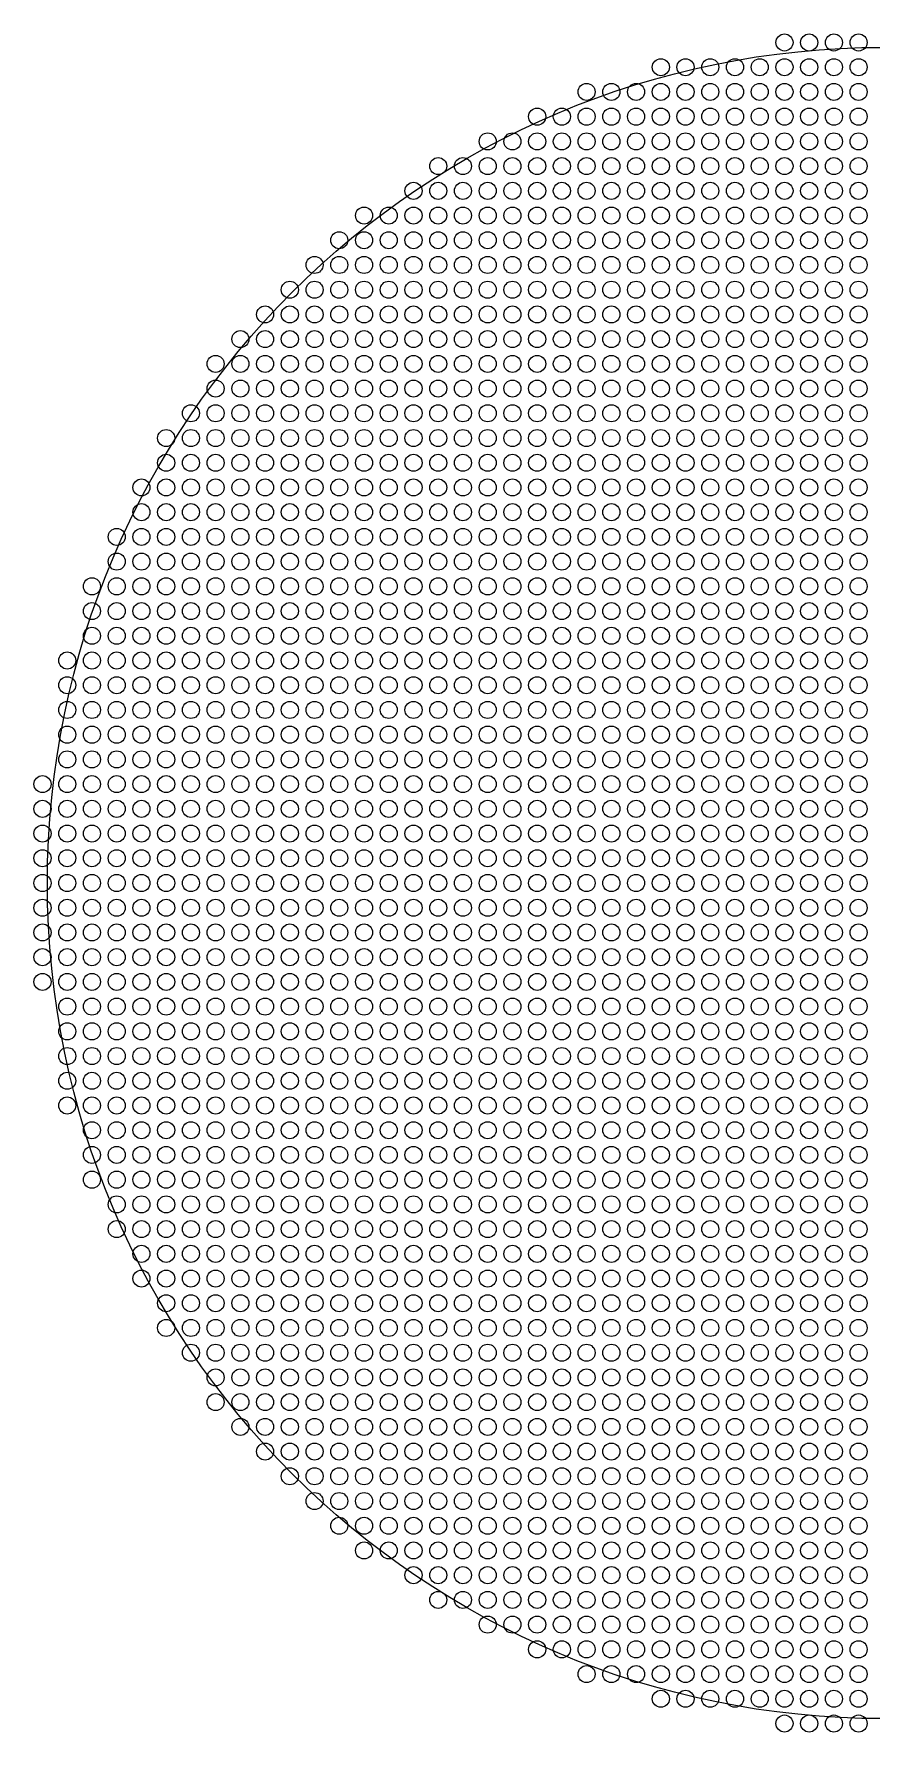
# Model space of a CAD drawing. Header units: millimetres. Extents: x -25.4 to 25.4, y -25.4 to 25.4.
# Drawn here: x -25.4 to -0.4, y -25.4 to 25.4 of the extents above; entities that cross this region are included whole.
import ezdxf

# ---------------------------------------------------------------- set-up
doc = ezdxf.new("R2010")
doc.units = ezdxf.units.MM

msp = doc.modelspace()

# ---------------------------------------------------------------- linework, layer by layer
at = {"layer": 'GUIDE_50MM_NOT_CHROME'}
msp.add_circle((0, 0), 25, dxfattribs=at)
at = {"layer": 'OPAQUE_BOUNDARY'}
for centre in [(-2.958, 25.146), (-2.219, 25.146), (-1.479, 25.146), (-0.74, 25.146), (-6.656, 24.406), (-5.917, 24.406), (-5.177, 24.406), (-4.438, 24.406), (-3.698, 24.406), (-2.958, 24.406), (-2.219, 24.406), (-1.479, 24.406), (-0.74, 24.406), (-8.875, 23.667), (-8.135, 23.667), (-7.396, 23.667), (-6.656, 23.667), (-5.917, 23.667), (-5.177, 23.667), (-4.438, 23.667), (-3.698, 23.667), (-2.958, 23.667), (-2.219, 23.667), (-1.479, 23.667), (-0.74, 23.667), (-10.354, 22.927), (-9.615, 22.927), (-8.875, 22.927), (-8.135, 22.927), (-7.396, 22.927), (-6.656, 22.927), (-5.917, 22.927), (-5.177, 22.927), (-4.438, 22.927), (-3.698, 22.927), (-2.958, 22.927), (-2.219, 22.927), (-1.479, 22.927), (-0.74, 22.927), (-11.833, 22.187), (-11.094, 22.187), (-10.354, 22.187), (-9.615, 22.187), (-8.875, 22.187), (-8.135, 22.187), (-7.396, 22.187), (-6.656, 22.187), (-5.917, 22.187), (-5.177, 22.187), (-4.438, 22.187), (-3.698, 22.187), (-2.958, 22.187), (-2.219, 22.187), (-1.479, 22.187), (-0.74, 22.187), (-13.312, 21.448), (-12.573, 21.448), (-11.833, 21.448), (-11.094, 21.448), (-10.354, 21.448), (-9.615, 21.448), (-8.875, 21.448), (-8.135, 21.448), (-7.396, 21.448), (-6.656, 21.448), (-5.917, 21.448), (-5.177, 21.448), (-4.438, 21.448), (-3.698, 21.448), (-2.958, 21.448), (-2.219, 21.448), (-1.479, 21.448), (-0.74, 21.448), (-14.052, 20.708), (-13.312, 20.708), (-12.573, 20.708), (-11.833, 20.708), (-11.094, 20.708), (-10.354, 20.708), (-9.615, 20.708), (-8.875, 20.708), (-8.135, 20.708), (-7.396, 20.708), (-6.656, 20.708), (-5.917, 20.708), (-5.177, 20.708), (-4.438, 20.708), (-3.698, 20.708), (-2.958, 20.708), (-2.219, 20.708), (-1.479, 20.708), (-0.74, 20.708), (-15.531, 19.969), (-14.792, 19.969), (-14.052, 19.969), (-13.312, 19.969), (-12.573, 19.969), (-11.833, 19.969), (-11.094, 19.969), (-10.354, 19.969), (-9.615, 19.969), (-8.875, 19.969), (-8.135, 19.969), (-7.396, 19.969), (-6.656, 19.969), (-5.917, 19.969), (-5.177, 19.969), (-4.438, 19.969), (-3.698, 19.969), (-2.958, 19.969), (-2.219, 19.969), (-1.479, 19.969), (-0.74, 19.969), (-16.271, 19.229), (-15.531, 19.229), (-14.792, 19.229), (-14.052, 19.229), (-13.312, 19.229), (-12.573, 19.229), (-11.833, 19.229), (-11.094, 19.229), (-10.354, 19.229), (-9.615, 19.229), (-8.875, 19.229), (-8.135, 19.229), (-7.396, 19.229), (-6.656, 19.229), (-5.917, 19.229), (-5.177, 19.229), (-4.438, 19.229), (-3.698, 19.229), (-2.958, 19.229), (-2.219, 19.229), (-1.479, 19.229), (-0.74, 19.229), (-17.01, 18.49), (-16.271, 18.49), (-15.531, 18.49), (-14.792, 18.49), (-14.052, 18.49), (-13.312, 18.49), (-12.573, 18.49), (-11.833, 18.49), (-11.094, 18.49), (-10.354, 18.49), (-9.615, 18.49), (-8.875, 18.49), (-8.135, 18.49), (-7.396, 18.49), (-6.656, 18.49), (-5.917, 18.49), (-5.177, 18.49), (-4.438, 18.49), (-3.698, 18.49), (-2.958, 18.49), (-2.219, 18.49), (-1.479, 18.49), (-0.74, 18.49), (-17.75, 17.75), (-17.01, 17.75), (-16.271, 17.75), (-15.531, 17.75), (-14.792, 17.75), (-14.052, 17.75), (-13.312, 17.75), (-12.573, 17.75), (-11.833, 17.75), (-11.094, 17.75), (-10.354, 17.75), (-9.615, 17.75), (-8.875, 17.75), (-8.135, 17.75), (-7.396, 17.75), (-6.656, 17.75), (-5.917, 17.75), (-5.177, 17.75), (-4.438, 17.75), (-3.698, 17.75), (-2.958, 17.75), (-2.219, 17.75), (-1.479, 17.75), (-0.74, 17.75), (-18.49, 17.01), (-17.75, 17.01), (-17.01, 17.01), (-16.271, 17.01), (-15.531, 17.01), (-14.792, 17.01), (-14.052, 17.01), (-13.312, 17.01), (-12.573, 17.01), (-11.833, 17.01), (-11.094, 17.01), (-10.354, 17.01), (-9.615, 17.01), (-8.875, 17.01), (-8.135, 17.01), (-7.396, 17.01), (-6.656, 17.01), (-5.917, 17.01), (-5.177, 17.01), (-4.438, 17.01), (-3.698, 17.01), (-2.958, 17.01), (-2.219, 17.01), (-1.479, 17.01), (-0.74, 17.01), (-19.229, 16.271), (-18.49, 16.271), (-17.75, 16.271), (-17.01, 16.271), (-16.271, 16.271), (-15.531, 16.271), (-14.792, 16.271), (-14.052, 16.271), (-13.312, 16.271), (-12.573, 16.271), (-11.833, 16.271), (-11.094, 16.271), (-10.354, 16.271), (-9.615, 16.271), (-8.875, 16.271), (-8.135, 16.271), (-7.396, 16.271), (-6.656, 16.271), (-5.917, 16.271), (-5.177, 16.271), (-4.438, 16.271), (-3.698, 16.271), (-2.958, 16.271), (-2.219, 16.271), (-1.479, 16.271), (-0.74, 16.271), (-19.969, 15.531), (-19.229, 15.531), (-18.49, 15.531), (-17.75, 15.531), (-17.01, 15.531), (-16.271, 15.531), (-15.531, 15.531), (-14.792, 15.531), (-14.052, 15.531), (-13.312, 15.531), (-12.573, 15.531), (-11.833, 15.531), (-11.094, 15.531), (-10.354, 15.531), (-9.615, 15.531), (-8.875, 15.531), (-8.135, 15.531), (-7.396, 15.531), (-6.656, 15.531), (-5.917, 15.531), (-5.177, 15.531), (-4.438, 15.531), (-3.698, 15.531), (-2.958, 15.531), (-2.219, 15.531), (-1.479, 15.531), (-0.74, 15.531), (-19.969, 14.792), (-19.229, 14.792), (-18.49, 14.792), (-17.75, 14.792), (-17.01, 14.792), (-16.271, 14.792), (-15.531, 14.792), (-14.792, 14.792), (-14.052, 14.792), (-13.312, 14.792), (-12.573, 14.792), (-11.833, 14.792), (-11.094, 14.792), (-10.354, 14.792), (-9.615, 14.792), (-8.875, 14.792), (-8.135, 14.792), (-7.396, 14.792), (-6.656, 14.792), (-5.917, 14.792), (-5.177, 14.792), (-4.438, 14.792), (-3.698, 14.792), (-2.958, 14.792), (-2.219, 14.792), (-1.479, 14.792), (-0.74, 14.792), (-20.708, 14.052), (-19.969, 14.052), (-19.229, 14.052), (-18.49, 14.052), (-17.75, 14.052), (-17.01, 14.052), (-16.271, 14.052), (-15.531, 14.052), (-14.792, 14.052), (-14.052, 14.052), (-13.312, 14.052), (-12.573, 14.052), (-11.833, 14.052), (-11.094, 14.052), (-10.354, 14.052), (-9.615, 14.052), (-8.875, 14.052), (-8.135, 14.052), (-7.396, 14.052), (-6.656, 14.052), (-5.917, 14.052), (-5.177, 14.052), (-4.438, 14.052), (-3.698, 14.052), (-2.958, 14.052), (-2.219, 14.052), (-1.479, 14.052), (-0.74, 14.052), (-21.448, 13.312), (-20.708, 13.312), (-19.969, 13.312), (-19.229, 13.312), (-18.49, 13.312), (-17.75, 13.312), (-17.01, 13.312), (-16.271, 13.312), (-15.531, 13.312), (-14.792, 13.312), (-14.052, 13.312), (-13.312, 13.312), (-12.573, 13.312), (-11.833, 13.312), (-11.094, 13.312), (-10.354, 13.312), (-9.615, 13.312), (-8.875, 13.312), (-8.135, 13.312), (-7.396, 13.312), (-6.656, 13.312), (-5.917, 13.312), (-5.177, 13.312), (-4.438, 13.312), (-3.698, 13.312), (-2.958, 13.312), (-2.219, 13.312), (-1.479, 13.312), (-0.74, 13.312), (-21.448, 12.573), (-20.708, 12.573), (-19.969, 12.573), (-19.229, 12.573), (-18.49, 12.573), (-17.75, 12.573), (-17.01, 12.573), (-16.271, 12.573), (-15.531, 12.573), (-14.792, 12.573), (-14.052, 12.573), (-13.312, 12.573), (-12.573, 12.573), (-11.833, 12.573), (-11.094, 12.573), (-10.354, 12.573), (-9.615, 12.573), (-8.875, 12.573), (-8.135, 12.573), (-7.396, 12.573), (-6.656, 12.573), (-5.917, 12.573), (-5.177, 12.573), (-4.438, 12.573), (-3.698, 12.573), (-2.958, 12.573), (-2.219, 12.573), (-1.479, 12.573), (-0.74, 12.573), (-22.187, 11.833), (-21.448, 11.833), (-20.708, 11.833), (-19.969, 11.833), (-19.229, 11.833), (-18.49, 11.833), (-17.75, 11.833), (-17.01, 11.833), (-16.271, 11.833), (-15.531, 11.833), (-14.792, 11.833), (-14.052, 11.833), (-13.312, 11.833), (-12.573, 11.833), (-11.833, 11.833), (-11.094, 11.833), (-10.354, 11.833), (-9.615, 11.833), (-8.875, 11.833), (-8.135, 11.833), (-7.396, 11.833), (-6.656, 11.833), (-5.917, 11.833), (-5.177, 11.833), (-4.438, 11.833), (-3.698, 11.833), (-2.958, 11.833), (-2.219, 11.833), (-1.479, 11.833), (-0.74, 11.833), (-22.187, 11.094), (-21.448, 11.094), (-20.708, 11.094), (-19.969, 11.094), (-19.229, 11.094), (-18.49, 11.094), (-17.75, 11.094), (-17.01, 11.094), (-16.271, 11.094), (-15.531, 11.094), (-14.792, 11.094), (-14.052, 11.094), (-13.312, 11.094), (-12.573, 11.094), (-11.833, 11.094), (-11.094, 11.094), (-10.354, 11.094), (-9.615, 11.094), (-8.875, 11.094), (-8.135, 11.094), (-7.396, 11.094), (-6.656, 11.094), (-5.917, 11.094), (-5.177, 11.094), (-4.438, 11.094), (-3.698, 11.094), (-2.958, 11.094), (-2.219, 11.094), (-1.479, 11.094), (-0.74, 11.094), (-22.927, 10.354), (-22.187, 10.354), (-21.448, 10.354), (-20.708, 10.354), (-19.969, 10.354), (-19.229, 10.354), (-18.49, 10.354), (-17.75, 10.354), (-17.01, 10.354), (-16.271, 10.354), (-15.531, 10.354), (-14.792, 10.354), (-14.052, 10.354), (-13.312, 10.354), (-12.573, 10.354), (-11.833, 10.354), (-11.094, 10.354), (-10.354, 10.354), (-9.615, 10.354), (-8.875, 10.354), (-8.135, 10.354), (-7.396, 10.354), (-6.656, 10.354), (-5.917, 10.354), (-5.177, 10.354), (-4.438, 10.354), (-3.698, 10.354), (-2.958, 10.354), (-2.219, 10.354), (-1.479, 10.354), (-0.74, 10.354), (-22.927, 9.615), (-22.187, 9.615), (-21.448, 9.615), (-20.708, 9.615), (-19.969, 9.615), (-19.229, 9.615), (-18.49, 9.615), (-17.75, 9.615), (-17.01, 9.615), (-16.271, 9.615), (-15.531, 9.615), (-14.792, 9.615), (-14.052, 9.615), (-13.312, 9.615), (-12.573, 9.615), (-11.833, 9.615), (-11.094, 9.615), (-10.354, 9.615), (-9.615, 9.615), (-8.875, 9.615), (-8.135, 9.615), (-7.396, 9.615), (-6.656, 9.615), (-5.917, 9.615), (-5.177, 9.615), (-4.438, 9.615), (-3.698, 9.615), (-2.958, 9.615), (-2.219, 9.615), (-1.479, 9.615), (-0.74, 9.615), (-23.667, 8.875), (-22.927, 8.875), (-22.187, 8.875), (-21.448, 8.875), (-20.708, 8.875), (-19.969, 8.875), (-19.229, 8.875), (-18.49, 8.875), (-17.75, 8.875), (-17.01, 8.875), (-16.271, 8.875), (-15.531, 8.875), (-14.792, 8.875), (-14.052, 8.875), (-13.312, 8.875), (-12.573, 8.875), (-11.833, 8.875), (-11.094, 8.875), (-10.354, 8.875), (-9.615, 8.875), (-8.875, 8.875), (-8.135, 8.875), (-7.396, 8.875), (-6.656, 8.875), (-5.917, 8.875), (-5.177, 8.875), (-4.438, 8.875), (-3.698, 8.875), (-2.958, 8.875), (-2.219, 8.875), (-1.479, 8.875), (-0.74, 8.875), (-23.667, 8.135), (-22.927, 8.135), (-22.187, 8.135), (-21.448, 8.135), (-20.708, 8.135), (-19.969, 8.135), (-19.229, 8.135), (-18.49, 8.135), (-17.75, 8.135), (-17.01, 8.135), (-16.271, 8.135), (-15.531, 8.135), (-14.792, 8.135), (-14.052, 8.135), (-13.312, 8.135), (-12.573, 8.135), (-11.833, 8.135), (-11.094, 8.135), (-10.354, 8.135), (-9.615, 8.135), (-8.875, 8.135), (-8.135, 8.135), (-7.396, 8.135), (-6.656, 8.135), (-5.917, 8.135), (-5.177, 8.135), (-4.438, 8.135), (-3.698, 8.135), (-2.958, 8.135), (-2.219, 8.135), (-1.479, 8.135), (-0.74, 8.135), (-23.667, 7.396), (-22.927, 7.396), (-22.187, 7.396), (-21.448, 7.396), (-20.708, 7.396), (-19.969, 7.396), (-19.229, 7.396), (-18.49, 7.396), (-17.75, 7.396), (-17.01, 7.396), (-16.271, 7.396), (-15.531, 7.396), (-14.792, 7.396), (-14.052, 7.396), (-13.312, 7.396), (-12.573, 7.396), (-11.833, 7.396), (-11.094, 7.396), (-10.354, 7.396), (-9.615, 7.396), (-8.875, 7.396), (-8.135, 7.396), (-7.396, 7.396), (-6.656, 7.396), (-5.917, 7.396), (-5.177, 7.396), (-4.438, 7.396), (-3.698, 7.396), (-2.958, 7.396), (-2.219, 7.396), (-1.479, 7.396), (-0.74, 7.396), (-24.406, 6.656), (-23.667, 6.656), (-22.927, 6.656), (-22.187, 6.656), (-21.448, 6.656), (-20.708, 6.656), (-19.969, 6.656), (-19.229, 6.656), (-18.49, 6.656), (-17.75, 6.656), (-17.01, 6.656), (-16.271, 6.656), (-15.531, 6.656), (-14.792, 6.656), (-14.052, 6.656), (-13.312, 6.656), (-12.573, 6.656), (-11.833, 6.656), (-11.094, 6.656), (-10.354, 6.656), (-9.615, 6.656), (-8.875, 6.656), (-8.135, 6.656), (-7.396, 6.656), (-6.656, 6.656), (-5.917, 6.656), (-5.177, 6.656), (-4.438, 6.656), (-3.698, 6.656), (-2.958, 6.656), (-2.219, 6.656), (-1.479, 6.656), (-0.74, 6.656), (-24.406, 5.917), (-23.667, 5.917), (-22.927, 5.917), (-22.187, 5.917), (-21.448, 5.917), (-20.708, 5.917), (-19.969, 5.917), (-19.229, 5.917), (-18.49, 5.917), (-17.75, 5.917), (-17.01, 5.917), (-16.271, 5.917), (-15.531, 5.917), (-14.792, 5.917), (-14.052, 5.917), (-13.312, 5.917), (-12.573, 5.917), (-11.833, 5.917), (-11.094, 5.917), (-10.354, 5.917), (-9.615, 5.917), (-8.875, 5.917), (-8.135, 5.917), (-7.396, 5.917), (-6.656, 5.917), (-5.917, 5.917), (-5.177, 5.917), (-4.438, 5.917), (-3.698, 5.917), (-2.958, 5.917), (-2.219, 5.917), (-1.479, 5.917), (-0.74, 5.917), (-24.406, 5.177), (-23.667, 5.177), (-22.927, 5.177), (-22.187, 5.177), (-21.448, 5.177), (-20.708, 5.177), (-19.969, 5.177), (-19.229, 5.177), (-18.49, 5.177), (-17.75, 5.177), (-17.01, 5.177), (-16.271, 5.177), (-15.531, 5.177), (-14.792, 5.177), (-14.052, 5.177), (-13.312, 5.177), (-12.573, 5.177), (-11.833, 5.177), (-11.094, 5.177), (-10.354, 5.177), (-9.615, 5.177), (-8.875, 5.177), (-8.135, 5.177), (-7.396, 5.177), (-6.656, 5.177), (-5.917, 5.177), (-5.177, 5.177), (-4.438, 5.177), (-3.698, 5.177), (-2.958, 5.177), (-2.219, 5.177), (-1.479, 5.177), (-0.74, 5.177), (-24.406, 4.438), (-23.667, 4.438), (-22.927, 4.438), (-22.187, 4.438), (-21.448, 4.438), (-20.708, 4.438), (-19.969, 4.438), (-19.229, 4.438), (-18.49, 4.438), (-17.75, 4.438), (-17.01, 4.438), (-16.271, 4.438), (-15.531, 4.438), (-14.792, 4.438), (-14.052, 4.438), (-13.312, 4.438), (-12.573, 4.438), (-11.833, 4.438), (-11.094, 4.438), (-10.354, 4.438), (-9.615, 4.438), (-8.875, 4.438), (-8.135, 4.438), (-7.396, 4.438), (-6.656, 4.438), (-5.917, 4.438), (-5.177, 4.438), (-4.438, 4.438), (-3.698, 4.438), (-2.958, 4.438), (-2.219, 4.438), (-1.479, 4.438), (-0.74, 4.438), (-24.406, 3.698), (-23.667, 3.698), (-22.927, 3.698), (-22.187, 3.698), (-21.448, 3.698), (-20.708, 3.698), (-19.969, 3.698), (-19.229, 3.698), (-18.49, 3.698), (-17.75, 3.698), (-17.01, 3.698), (-16.271, 3.698), (-15.531, 3.698), (-14.792, 3.698), (-14.052, 3.698), (-13.312, 3.698), (-12.573, 3.698), (-11.833, 3.698), (-11.094, 3.698), (-10.354, 3.698), (-9.615, 3.698), (-8.875, 3.698), (-8.135, 3.698), (-7.396, 3.698), (-6.656, 3.698), (-5.917, 3.698), (-5.177, 3.698), (-4.438, 3.698), (-3.698, 3.698), (-2.958, 3.698), (-2.219, 3.698), (-1.479, 3.698), (-0.74, 3.698), (-25.146, 2.958), (-24.406, 2.958), (-23.667, 2.958), (-22.927, 2.958), (-22.187, 2.958), (-21.448, 2.958), (-20.708, 2.958), (-19.969, 2.958), (-19.229, 2.958), (-18.49, 2.958), (-17.75, 2.958), (-17.01, 2.958), (-16.271, 2.958), (-15.531, 2.958), (-14.792, 2.958), (-14.052, 2.958), (-13.312, 2.958), (-12.573, 2.958), (-11.833, 2.958), (-11.094, 2.958), (-10.354, 2.958), (-9.615, 2.958), (-8.875, 2.958), (-8.135, 2.958), (-7.396, 2.958), (-6.656, 2.958), (-5.917, 2.958), (-5.177, 2.958), (-4.438, 2.958), (-3.698, 2.958), (-2.958, 2.958), (-2.219, 2.958), (-1.479, 2.958), (-0.74, 2.958), (-25.146, 2.219), (-24.406, 2.219), (-23.667, 2.219), (-22.927, 2.219), (-22.187, 2.219), (-21.448, 2.219), (-20.708, 2.219), (-19.969, 2.219), (-19.229, 2.219), (-18.49, 2.219), (-17.75, 2.219), (-17.01, 2.219), (-16.271, 2.219), (-15.531, 2.219), (-14.792, 2.219), (-14.052, 2.219), (-13.312, 2.219), (-12.573, 2.219), (-11.833, 2.219), (-11.094, 2.219), (-10.354, 2.219), (-9.615, 2.219), (-8.875, 2.219), (-8.135, 2.219), (-7.396, 2.219), (-6.656, 2.219), (-5.917, 2.219), (-5.177, 2.219), (-4.438, 2.219), (-3.698, 2.219), (-2.958, 2.219), (-2.219, 2.219), (-1.479, 2.219), (-0.74, 2.219), (-25.146, 1.479), (-24.406, 1.479), (-23.667, 1.479), (-22.927, 1.479), (-22.187, 1.479), (-21.448, 1.479), (-20.708, 1.479), (-19.969, 1.479), (-19.229, 1.479), (-18.49, 1.479), (-17.75, 1.479), (-17.01, 1.479), (-16.271, 1.479), (-15.531, 1.479), (-14.792, 1.479), (-14.052, 1.479), (-13.312, 1.479), (-12.573, 1.479), (-11.833, 1.479), (-11.094, 1.479), (-10.354, 1.479), (-9.615, 1.479), (-8.875, 1.479), (-8.135, 1.479), (-7.396, 1.479), (-6.656, 1.479), (-5.917, 1.479), (-5.177, 1.479), (-4.438, 1.479), (-3.698, 1.479), (-2.958, 1.479), (-2.219, 1.479), (-1.479, 1.479), (-0.74, 1.479), (-25.146, 0.74), (-24.406, 0.74), (-23.667, 0.74), (-22.927, 0.74), (-22.187, 0.74), (-21.448, 0.74), (-20.708, 0.74), (-19.969, 0.74), (-19.229, 0.74), (-18.49, 0.74), (-17.75, 0.74), (-17.01, 0.74), (-16.271, 0.74), (-15.531, 0.74), (-14.792, 0.74), (-14.052, 0.74), (-13.312, 0.74), (-12.573, 0.74), (-11.833, 0.74), (-11.094, 0.74), (-10.354, 0.74), (-9.615, 0.74), (-8.875, 0.74), (-8.135, 0.74), (-7.396, 0.74), (-6.656, 0.74), (-5.917, 0.74), (-5.177, 0.74), (-4.438, 0.74), (-3.698, 0.74), (-2.958, 0.74), (-2.219, 0.74), (-1.479, 0.74), (-0.74, 0.74), (-25.146, 0), (-24.406, 0), (-23.667, 0), (-22.927, 0), (-22.187, 0), (-21.448, 0), (-20.708, 0), (-19.969, 0), (-19.229, 0), (-18.49, 0), (-17.75, 0), (-17.01, 0), (-16.271, 0), (-15.531, 0), (-14.792, 0), (-14.052, 0), (-13.312, 0), (-12.573, 0), (-11.833, 0), (-11.094, 0), (-10.354, 0), (-9.615, 0), (-8.875, 0), (-8.135, 0), (-7.396, 0), (-6.656, 0), (-5.917, 0), (-5.177, 0), (-4.438, 0), (-3.698, 0), (-2.958, 0), (-2.219, 0), (-1.479, 0), (-0.74, 0), (-25.146, -0.74), (-24.406, -0.74), (-23.667, -0.74), (-22.927, -0.74), (-22.187, -0.74), (-21.448, -0.74), (-20.708, -0.74), (-19.969, -0.74), (-19.229, -0.74), (-18.49, -0.74), (-17.75, -0.74), (-17.01, -0.74), (-16.271, -0.74), (-15.531, -0.74), (-14.792, -0.74), (-14.052, -0.74), (-13.312, -0.74), (-12.573, -0.74), (-11.833, -0.74), (-11.094, -0.74), (-10.354, -0.74), (-9.615, -0.74), (-8.875, -0.74), (-8.135, -0.74), (-7.396, -0.74), (-6.656, -0.74), (-5.917, -0.74), (-5.177, -0.74), (-4.438, -0.74), (-3.698, -0.74), (-2.958, -0.74), (-2.219, -0.74), (-1.479, -0.74), (-0.74, -0.74), (-25.146, -1.479), (-24.406, -1.479), (-23.667, -1.479), (-22.927, -1.479), (-22.187, -1.479), (-21.448, -1.479), (-20.708, -1.479), (-19.969, -1.479), (-19.229, -1.479), (-18.49, -1.479), (-17.75, -1.479), (-17.01, -1.479), (-16.271, -1.479), (-15.531, -1.479), (-14.792, -1.479), (-14.052, -1.479), (-13.312, -1.479), (-12.573, -1.479), (-11.833, -1.479), (-11.094, -1.479), (-10.354, -1.479), (-9.615, -1.479), (-8.875, -1.479), (-8.135, -1.479), (-7.396, -1.479), (-6.656, -1.479), (-5.917, -1.479), (-5.177, -1.479), (-4.438, -1.479), (-3.698, -1.479), (-2.958, -1.479), (-2.219, -1.479), (-1.479, -1.479), (-0.74, -1.479), (-25.146, -2.219), (-24.406, -2.219), (-23.667, -2.219), (-22.927, -2.219), (-22.187, -2.219), (-21.448, -2.219), (-20.708, -2.219), (-19.969, -2.219), (-19.229, -2.219), (-18.49, -2.219), (-17.75, -2.219), (-17.01, -2.219), (-16.271, -2.219), (-15.531, -2.219), (-14.792, -2.219), (-14.052, -2.219), (-13.312, -2.219), (-12.573, -2.219), (-11.833, -2.219), (-11.094, -2.219), (-10.354, -2.219), (-9.615, -2.219), (-8.875, -2.219), (-8.135, -2.219), (-7.396, -2.219), (-6.656, -2.219), (-5.917, -2.219), (-5.177, -2.219), (-4.438, -2.219), (-3.698, -2.219), (-2.958, -2.219), (-2.219, -2.219), (-1.479, -2.219), (-0.74, -2.219), (-25.146, -2.958), (-24.406, -2.958), (-23.667, -2.958), (-22.927, -2.958), (-22.187, -2.958), (-21.448, -2.958), (-20.708, -2.958), (-19.969, -2.958), (-19.229, -2.958), (-18.49, -2.958), (-17.75, -2.958), (-17.01, -2.958), (-16.271, -2.958), (-15.531, -2.958), (-14.792, -2.958), (-14.052, -2.958), (-13.312, -2.958), (-12.573, -2.958), (-11.833, -2.958), (-11.094, -2.958), (-10.354, -2.958), (-9.615, -2.958), (-8.875, -2.958), (-8.135, -2.958), (-7.396, -2.958), (-6.656, -2.958), (-5.917, -2.958), (-5.177, -2.958), (-4.438, -2.958), (-3.698, -2.958), (-2.958, -2.958), (-2.219, -2.958), (-1.479, -2.958), (-0.74, -2.958), (-24.406, -3.698), (-23.667, -3.698), (-22.927, -3.698), (-22.187, -3.698), (-21.448, -3.698), (-20.708, -3.698), (-19.969, -3.698), (-19.229, -3.698), (-18.49, -3.698), (-17.75, -3.698), (-17.01, -3.698), (-16.271, -3.698), (-15.531, -3.698), (-14.792, -3.698), (-14.052, -3.698), (-13.312, -3.698), (-12.573, -3.698), (-11.833, -3.698), (-11.094, -3.698), (-10.354, -3.698), (-9.615, -3.698), (-8.875, -3.698), (-8.135, -3.698), (-7.396, -3.698), (-6.656, -3.698), (-5.917, -3.698), (-5.177, -3.698), (-4.438, -3.698), (-3.698, -3.698), (-2.958, -3.698), (-2.219, -3.698), (-1.479, -3.698), (-0.74, -3.698), (-24.406, -4.438), (-23.667, -4.438), (-22.927, -4.438), (-22.187, -4.438), (-21.448, -4.438), (-20.708, -4.438), (-19.969, -4.438), (-19.229, -4.438), (-18.49, -4.438), (-17.75, -4.438), (-17.01, -4.438), (-16.271, -4.438), (-15.531, -4.438), (-14.792, -4.438), (-14.052, -4.438), (-13.312, -4.438), (-12.573, -4.438), (-11.833, -4.438), (-11.094, -4.438), (-10.354, -4.438), (-9.615, -4.438), (-8.875, -4.438), (-8.135, -4.438), (-7.396, -4.438), (-6.656, -4.438), (-5.917, -4.438), (-5.177, -4.438), (-4.438, -4.438), (-3.698, -4.438), (-2.958, -4.438), (-2.219, -4.438), (-1.479, -4.438), (-0.74, -4.438), (-24.406, -5.177), (-23.667, -5.177), (-22.927, -5.177), (-22.187, -5.177), (-21.448, -5.177), (-20.708, -5.177), (-19.969, -5.177), (-19.229, -5.177), (-18.49, -5.177), (-17.75, -5.177), (-17.01, -5.177), (-16.271, -5.177), (-15.531, -5.177), (-14.792, -5.177), (-14.052, -5.177), (-13.312, -5.177), (-12.573, -5.177), (-11.833, -5.177), (-11.094, -5.177), (-10.354, -5.177), (-9.615, -5.177), (-8.875, -5.177), (-8.135, -5.177), (-7.396, -5.177), (-6.656, -5.177), (-5.917, -5.177), (-5.177, -5.177), (-4.438, -5.177), (-3.698, -5.177), (-2.958, -5.177), (-2.219, -5.177), (-1.479, -5.177), (-0.74, -5.177), (-24.406, -5.917), (-23.667, -5.917), (-22.927, -5.917), (-22.187, -5.917), (-21.448, -5.917), (-20.708, -5.917), (-19.969, -5.917), (-19.229, -5.917), (-18.49, -5.917), (-17.75, -5.917), (-17.01, -5.917), (-16.271, -5.917), (-15.531, -5.917), (-14.792, -5.917), (-14.052, -5.917), (-13.312, -5.917), (-12.573, -5.917), (-11.833, -5.917), (-11.094, -5.917), (-10.354, -5.917), (-9.615, -5.917), (-8.875, -5.917), (-8.135, -5.917), (-7.396, -5.917), (-6.656, -5.917), (-5.917, -5.917), (-5.177, -5.917), (-4.438, -5.917), (-3.698, -5.917), (-2.958, -5.917), (-2.219, -5.917), (-1.479, -5.917), (-0.74, -5.917), (-24.406, -6.656), (-23.667, -6.656), (-22.927, -6.656), (-22.187, -6.656), (-21.448, -6.656), (-20.708, -6.656), (-19.969, -6.656), (-19.229, -6.656), (-18.49, -6.656), (-17.75, -6.656), (-17.01, -6.656), (-16.271, -6.656), (-15.531, -6.656), (-14.792, -6.656), (-14.052, -6.656), (-13.312, -6.656), (-12.573, -6.656), (-11.833, -6.656), (-11.094, -6.656), (-10.354, -6.656), (-9.615, -6.656), (-8.875, -6.656), (-8.135, -6.656), (-7.396, -6.656), (-6.656, -6.656), (-5.917, -6.656), (-5.177, -6.656), (-4.438, -6.656), (-3.698, -6.656), (-2.958, -6.656), (-2.219, -6.656), (-1.479, -6.656), (-0.74, -6.656), (-23.667, -7.396), (-22.927, -7.396), (-22.187, -7.396), (-21.448, -7.396), (-20.708, -7.396), (-19.969, -7.396), (-19.229, -7.396), (-18.49, -7.396), (-17.75, -7.396), (-17.01, -7.396), (-16.271, -7.396), (-15.531, -7.396), (-14.792, -7.396), (-14.052, -7.396), (-13.312, -7.396), (-12.573, -7.396), (-11.833, -7.396), (-11.094, -7.396), (-10.354, -7.396), (-9.615, -7.396), (-8.875, -7.396), (-8.135, -7.396), (-7.396, -7.396), (-6.656, -7.396), (-5.917, -7.396), (-5.177, -7.396), (-4.438, -7.396), (-3.698, -7.396), (-2.958, -7.396), (-2.219, -7.396), (-1.479, -7.396), (-0.74, -7.396), (-23.667, -8.135), (-22.927, -8.135), (-22.187, -8.135), (-21.448, -8.135), (-20.708, -8.135), (-19.969, -8.135), (-19.229, -8.135), (-18.49, -8.135), (-17.75, -8.135), (-17.01, -8.135), (-16.271, -8.135), (-15.531, -8.135), (-14.792, -8.135), (-14.052, -8.135), (-13.312, -8.135), (-12.573, -8.135), (-11.833, -8.135), (-11.094, -8.135), (-10.354, -8.135), (-9.615, -8.135), (-8.875, -8.135), (-8.135, -8.135), (-7.396, -8.135), (-6.656, -8.135), (-5.917, -8.135), (-5.177, -8.135), (-4.438, -8.135), (-3.698, -8.135), (-2.958, -8.135), (-2.219, -8.135), (-1.479, -8.135), (-0.74, -8.135), (-23.667, -8.875), (-22.927, -8.875), (-22.187, -8.875), (-21.448, -8.875), (-20.708, -8.875), (-19.969, -8.875), (-19.229, -8.875), (-18.49, -8.875), (-17.75, -8.875), (-17.01, -8.875), (-16.271, -8.875), (-15.531, -8.875), (-14.792, -8.875), (-14.052, -8.875), (-13.312, -8.875), (-12.573, -8.875), (-11.833, -8.875), (-11.094, -8.875), (-10.354, -8.875), (-9.615, -8.875), (-8.875, -8.875), (-8.135, -8.875), (-7.396, -8.875), (-6.656, -8.875), (-5.917, -8.875), (-5.177, -8.875), (-4.438, -8.875), (-3.698, -8.875), (-2.958, -8.875), (-2.219, -8.875), (-1.479, -8.875), (-0.74, -8.875), (-22.927, -9.615), (-22.187, -9.615), (-21.448, -9.615), (-20.708, -9.615), (-19.969, -9.615), (-19.229, -9.615), (-18.49, -9.615), (-17.75, -9.615), (-17.01, -9.615), (-16.271, -9.615), (-15.531, -9.615), (-14.792, -9.615), (-14.052, -9.615), (-13.312, -9.615), (-12.573, -9.615), (-11.833, -9.615), (-11.094, -9.615), (-10.354, -9.615), (-9.615, -9.615), (-8.875, -9.615), (-8.135, -9.615), (-7.396, -9.615), (-6.656, -9.615), (-5.917, -9.615), (-5.177, -9.615), (-4.438, -9.615), (-3.698, -9.615), (-2.958, -9.615), (-2.219, -9.615), (-1.479, -9.615), (-0.74, -9.615), (-22.927, -10.354), (-22.187, -10.354), (-21.448, -10.354), (-20.708, -10.354), (-19.969, -10.354), (-19.229, -10.354), (-18.49, -10.354), (-17.75, -10.354), (-17.01, -10.354), (-16.271, -10.354), (-15.531, -10.354), (-14.792, -10.354), (-14.052, -10.354), (-13.312, -10.354), (-12.573, -10.354), (-11.833, -10.354), (-11.094, -10.354), (-10.354, -10.354), (-9.615, -10.354), (-8.875, -10.354), (-8.135, -10.354), (-7.396, -10.354), (-6.656, -10.354), (-5.917, -10.354), (-5.177, -10.354), (-4.438, -10.354), (-3.698, -10.354), (-2.958, -10.354), (-2.219, -10.354), (-1.479, -10.354), (-0.74, -10.354), (-22.187, -11.094), (-21.448, -11.094), (-20.708, -11.094), (-19.969, -11.094), (-19.229, -11.094), (-18.49, -11.094), (-17.75, -11.094), (-17.01, -11.094), (-16.271, -11.094), (-15.531, -11.094), (-14.792, -11.094), (-14.052, -11.094), (-13.312, -11.094), (-12.573, -11.094), (-11.833, -11.094), (-11.094, -11.094), (-10.354, -11.094), (-9.615, -11.094), (-8.875, -11.094), (-8.135, -11.094), (-7.396, -11.094), (-6.656, -11.094), (-5.917, -11.094), (-5.177, -11.094), (-4.438, -11.094), (-3.698, -11.094), (-2.958, -11.094), (-2.219, -11.094), (-1.479, -11.094), (-0.74, -11.094), (-22.187, -11.833), (-21.448, -11.833), (-20.708, -11.833), (-19.969, -11.833), (-19.229, -11.833), (-18.49, -11.833), (-17.75, -11.833), (-17.01, -11.833), (-16.271, -11.833), (-15.531, -11.833), (-14.792, -11.833), (-14.052, -11.833), (-13.312, -11.833), (-12.573, -11.833), (-11.833, -11.833), (-11.094, -11.833), (-10.354, -11.833), (-9.615, -11.833), (-8.875, -11.833), (-8.135, -11.833), (-7.396, -11.833), (-6.656, -11.833), (-5.917, -11.833), (-5.177, -11.833), (-4.438, -11.833), (-3.698, -11.833), (-2.958, -11.833), (-2.219, -11.833), (-1.479, -11.833), (-0.74, -11.833), (-21.448, -12.573), (-20.708, -12.573), (-19.969, -12.573), (-19.229, -12.573), (-18.49, -12.573), (-17.75, -12.573), (-17.01, -12.573), (-16.271, -12.573), (-15.531, -12.573), (-14.792, -12.573), (-14.052, -12.573), (-13.312, -12.573), (-12.573, -12.573), (-11.833, -12.573), (-11.094, -12.573), (-10.354, -12.573), (-9.615, -12.573), (-8.875, -12.573), (-8.135, -12.573), (-7.396, -12.573), (-6.656, -12.573), (-5.917, -12.573), (-5.177, -12.573), (-4.438, -12.573), (-3.698, -12.573), (-2.958, -12.573), (-2.219, -12.573), (-1.479, -12.573), (-0.74, -12.573), (-21.448, -13.312), (-20.708, -13.312), (-19.969, -13.312), (-19.229, -13.312), (-18.49, -13.312), (-17.75, -13.312), (-17.01, -13.312), (-16.271, -13.312), (-15.531, -13.312), (-14.792, -13.312), (-14.052, -13.312), (-13.312, -13.312), (-12.573, -13.312), (-11.833, -13.312), (-11.094, -13.312), (-10.354, -13.312), (-9.615, -13.312), (-8.875, -13.312), (-8.135, -13.312), (-7.396, -13.312), (-6.656, -13.312), (-5.917, -13.312), (-5.177, -13.312), (-4.438, -13.312), (-3.698, -13.312), (-2.958, -13.312), (-2.219, -13.312), (-1.479, -13.312), (-0.74, -13.312), (-20.708, -14.052), (-19.969, -14.052), (-19.229, -14.052), (-18.49, -14.052), (-17.75, -14.052), (-17.01, -14.052), (-16.271, -14.052), (-15.531, -14.052), (-14.792, -14.052), (-14.052, -14.052), (-13.312, -14.052), (-12.573, -14.052), (-11.833, -14.052), (-11.094, -14.052), (-10.354, -14.052), (-9.615, -14.052), (-8.875, -14.052), (-8.135, -14.052), (-7.396, -14.052), (-6.656, -14.052), (-5.917, -14.052), (-5.177, -14.052), (-4.438, -14.052), (-3.698, -14.052), (-2.958, -14.052), (-2.219, -14.052), (-1.479, -14.052), (-0.74, -14.052), (-19.969, -14.792), (-19.229, -14.792), (-18.49, -14.792), (-17.75, -14.792), (-17.01, -14.792), (-16.271, -14.792), (-15.531, -14.792), (-14.792, -14.792), (-14.052, -14.792), (-13.312, -14.792), (-12.573, -14.792), (-11.833, -14.792), (-11.094, -14.792), (-10.354, -14.792), (-9.615, -14.792), (-8.875, -14.792), (-8.135, -14.792), (-7.396, -14.792), (-6.656, -14.792), (-5.917, -14.792), (-5.177, -14.792), (-4.438, -14.792), (-3.698, -14.792), (-2.958, -14.792), (-2.219, -14.792), (-1.479, -14.792), (-0.74, -14.792), (-19.969, -15.531), (-19.229, -15.531), (-18.49, -15.531), (-17.75, -15.531), (-17.01, -15.531), (-16.271, -15.531), (-15.531, -15.531), (-14.792, -15.531), (-14.052, -15.531), (-13.312, -15.531), (-12.573, -15.531), (-11.833, -15.531), (-11.094, -15.531), (-10.354, -15.531), (-9.615, -15.531), (-8.875, -15.531), (-8.135, -15.531), (-7.396, -15.531), (-6.656, -15.531), (-5.917, -15.531), (-5.177, -15.531), (-4.438, -15.531), (-3.698, -15.531), (-2.958, -15.531), (-2.219, -15.531), (-1.479, -15.531), (-0.74, -15.531), (-19.229, -16.271), (-18.49, -16.271), (-17.75, -16.271), (-17.01, -16.271), (-16.271, -16.271), (-15.531, -16.271), (-14.792, -16.271), (-14.052, -16.271), (-13.312, -16.271), (-12.573, -16.271), (-11.833, -16.271), (-11.094, -16.271), (-10.354, -16.271), (-9.615, -16.271), (-8.875, -16.271), (-8.135, -16.271), (-7.396, -16.271), (-6.656, -16.271), (-5.917, -16.271), (-5.177, -16.271), (-4.438, -16.271), (-3.698, -16.271), (-2.958, -16.271), (-2.219, -16.271), (-1.479, -16.271), (-0.74, -16.271), (-18.49, -17.01), (-17.75, -17.01), (-17.01, -17.01), (-16.271, -17.01), (-15.531, -17.01), (-14.792, -17.01), (-14.052, -17.01), (-13.312, -17.01), (-12.573, -17.01), (-11.833, -17.01), (-11.094, -17.01), (-10.354, -17.01), (-9.615, -17.01), (-8.875, -17.01), (-8.135, -17.01), (-7.396, -17.01), (-6.656, -17.01), (-5.917, -17.01), (-5.177, -17.01), (-4.438, -17.01), (-3.698, -17.01), (-2.958, -17.01), (-2.219, -17.01), (-1.479, -17.01), (-0.74, -17.01), (-17.75, -17.75), (-17.01, -17.75), (-16.271, -17.75), (-15.531, -17.75), (-14.792, -17.75), (-14.052, -17.75), (-13.312, -17.75), (-12.573, -17.75), (-11.833, -17.75), (-11.094, -17.75), (-10.354, -17.75), (-9.615, -17.75), (-8.875, -17.75), (-8.135, -17.75), (-7.396, -17.75), (-6.656, -17.75), (-5.917, -17.75), (-5.177, -17.75), (-4.438, -17.75), (-3.698, -17.75), (-2.958, -17.75), (-2.219, -17.75), (-1.479, -17.75), (-0.74, -17.75), (-17.01, -18.49), (-16.271, -18.49), (-15.531, -18.49), (-14.792, -18.49), (-14.052, -18.49), (-13.312, -18.49), (-12.573, -18.49), (-11.833, -18.49), (-11.094, -18.49), (-10.354, -18.49), (-9.615, -18.49), (-8.875, -18.49), (-8.135, -18.49), (-7.396, -18.49), (-6.656, -18.49), (-5.917, -18.49), (-5.177, -18.49), (-4.438, -18.49), (-3.698, -18.49), (-2.958, -18.49), (-2.219, -18.49), (-1.479, -18.49), (-0.74, -18.49), (-16.271, -19.229), (-15.531, -19.229), (-14.792, -19.229), (-14.052, -19.229), (-13.312, -19.229), (-12.573, -19.229), (-11.833, -19.229), (-11.094, -19.229), (-10.354, -19.229), (-9.615, -19.229), (-8.875, -19.229), (-8.135, -19.229), (-7.396, -19.229), (-6.656, -19.229), (-5.917, -19.229), (-5.177, -19.229), (-4.438, -19.229), (-3.698, -19.229), (-2.958, -19.229), (-2.219, -19.229), (-1.479, -19.229), (-0.74, -19.229), (-15.531, -19.969), (-14.792, -19.969), (-14.052, -19.969), (-13.312, -19.969), (-12.573, -19.969), (-11.833, -19.969), (-11.094, -19.969), (-10.354, -19.969), (-9.615, -19.969), (-8.875, -19.969), (-8.135, -19.969), (-7.396, -19.969), (-6.656, -19.969), (-5.917, -19.969), (-5.177, -19.969), (-4.438, -19.969), (-3.698, -19.969), (-2.958, -19.969), (-2.219, -19.969), (-1.479, -19.969), (-0.74, -19.969), (-14.052, -20.708), (-13.312, -20.708), (-12.573, -20.708), (-11.833, -20.708), (-11.094, -20.708), (-10.354, -20.708), (-9.615, -20.708), (-8.875, -20.708), (-8.135, -20.708), (-7.396, -20.708), (-6.656, -20.708), (-5.917, -20.708), (-5.177, -20.708), (-4.438, -20.708), (-3.698, -20.708), (-2.958, -20.708), (-2.219, -20.708), (-1.479, -20.708), (-0.74, -20.708), (-13.312, -21.448), (-12.573, -21.448), (-11.833, -21.448), (-11.094, -21.448), (-10.354, -21.448), (-9.615, -21.448), (-8.875, -21.448), (-8.135, -21.448), (-7.396, -21.448), (-6.656, -21.448), (-5.917, -21.448), (-5.177, -21.448), (-4.438, -21.448), (-3.698, -21.448), (-2.958, -21.448), (-2.219, -21.448), (-1.479, -21.448), (-0.74, -21.448), (-11.833, -22.187), (-11.094, -22.187), (-10.354, -22.187), (-9.615, -22.187), (-8.875, -22.187), (-8.135, -22.187), (-7.396, -22.187), (-6.656, -22.187), (-5.917, -22.187), (-5.177, -22.187), (-4.438, -22.187), (-3.698, -22.187), (-2.958, -22.187), (-2.219, -22.187), (-1.479, -22.187), (-0.74, -22.187), (-10.354, -22.927), (-9.615, -22.927), (-8.875, -22.927), (-8.135, -22.927), (-7.396, -22.927), (-6.656, -22.927), (-5.917, -22.927), (-5.177, -22.927), (-4.438, -22.927), (-3.698, -22.927), (-2.958, -22.927), (-2.219, -22.927), (-1.479, -22.927), (-0.74, -22.927), (-8.875, -23.667), (-8.135, -23.667), (-7.396, -23.667), (-6.656, -23.667), (-5.917, -23.667), (-5.177, -23.667), (-4.438, -23.667), (-3.698, -23.667), (-2.958, -23.667), (-2.219, -23.667), (-1.479, -23.667), (-0.74, -23.667), (-6.656, -24.406), (-5.917, -24.406), (-5.177, -24.406), (-4.438, -24.406), (-3.698, -24.406), (-2.958, -24.406), (-2.219, -24.406), (-1.479, -24.406), (-0.74, -24.406), (-2.958, -25.146), (-2.219, -25.146), (-1.479, -25.146), (-0.74, -25.146)]:
    msp.add_circle(centre, 0.255, dxfattribs=at)

doc.saveas('drawing.dxf')
